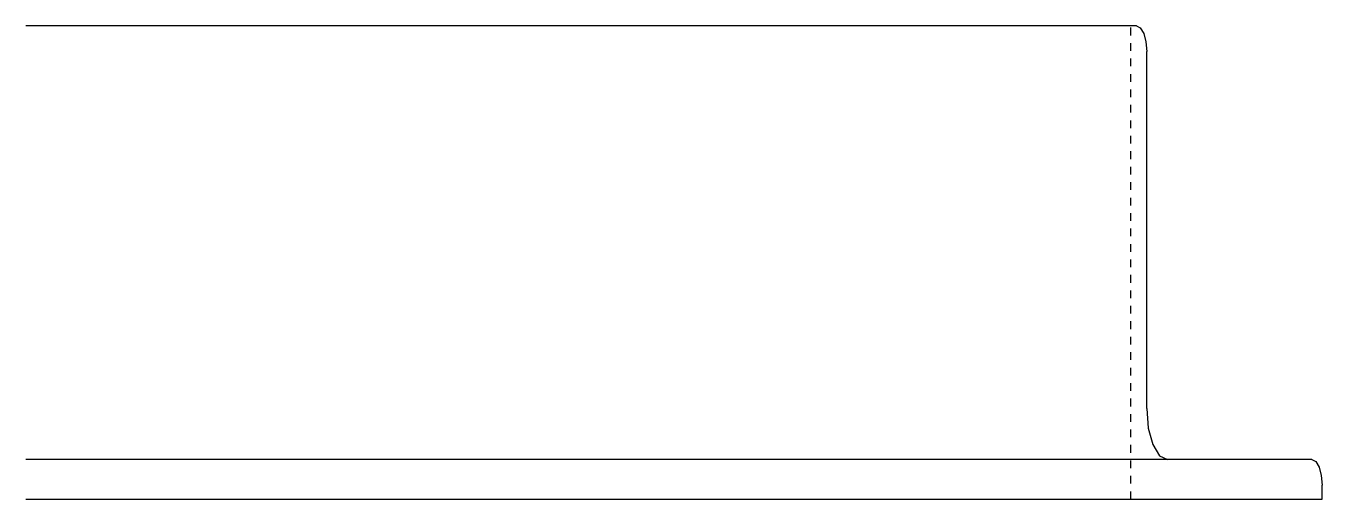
# Model space of a CAD drawing. Header units: millimetres. Extents: x 5 to 18098, y 5 to 371.
# Drawn here: x 17769.8 to 18098.3, y 145.2 to 265.2 of the extents above; entities that cross this region are included whole.
import ezdxf

# ---------------------------------------------------------------- set-up
doc = ezdxf.new("R2010")
doc.units = ezdxf.units.MM
doc.linetypes.add('DXK_LINE_DOT2', pattern=[3.9198, 1.9599, -1.9599])
doc.layers.add('STÅL', color=7, linetype='Continuous')

msp = doc.modelspace()

# ---------------------------------------------------------------- linework, layer by layer
at = {"layer": 'STÅL', "color": 2, "linetype": 'Continuous'}
for p, q in [((18051.19, 265.16), (17769.78, 265.16)), ((18051.19, 265.16), (18052.19, 264.66)), ((18052.19, 264.66), (18053.05, 263.25)), ((18053.05, 263.25), (18053.62, 261.14)), ((18053.62, 261.14), (18053.82, 258.66)), ((18053.82, 168.16), (18053.82, 258.66)), ((18053.82, 168.16), (18054.22, 163.18)), ((18054.22, 163.18), (18055.35, 158.96)), ((18055.35, 158.96), (18057.06, 156.15)), ((18095.63, 155.16), (17769.78, 155.16)), ((18057.06, 156.15), (18059.07, 155.16)), ((18095.63, 155.16), (18096.64, 154.66)), ((18096.64, 154.66), (18097.49, 153.25)), ((18097.49, 153.25), (18098.06, 151.14)), ((18098.06, 151.14), (18098.26, 148.66)), ((18098.26, 145.16), (18098.26, 148.66)), ((17769.78, 145.16), (18098.26, 145.16))]:
    msp.add_line(p, q, dxfattribs=at)
at = {"layer": 'STÅL', "color": 7, "linetype": 'DXK_LINE_DOT2'}
msp.add_line((18049.78, 145.16), (18049.78, 265.16), dxfattribs=at)

doc.saveas('drawing.dxf')
